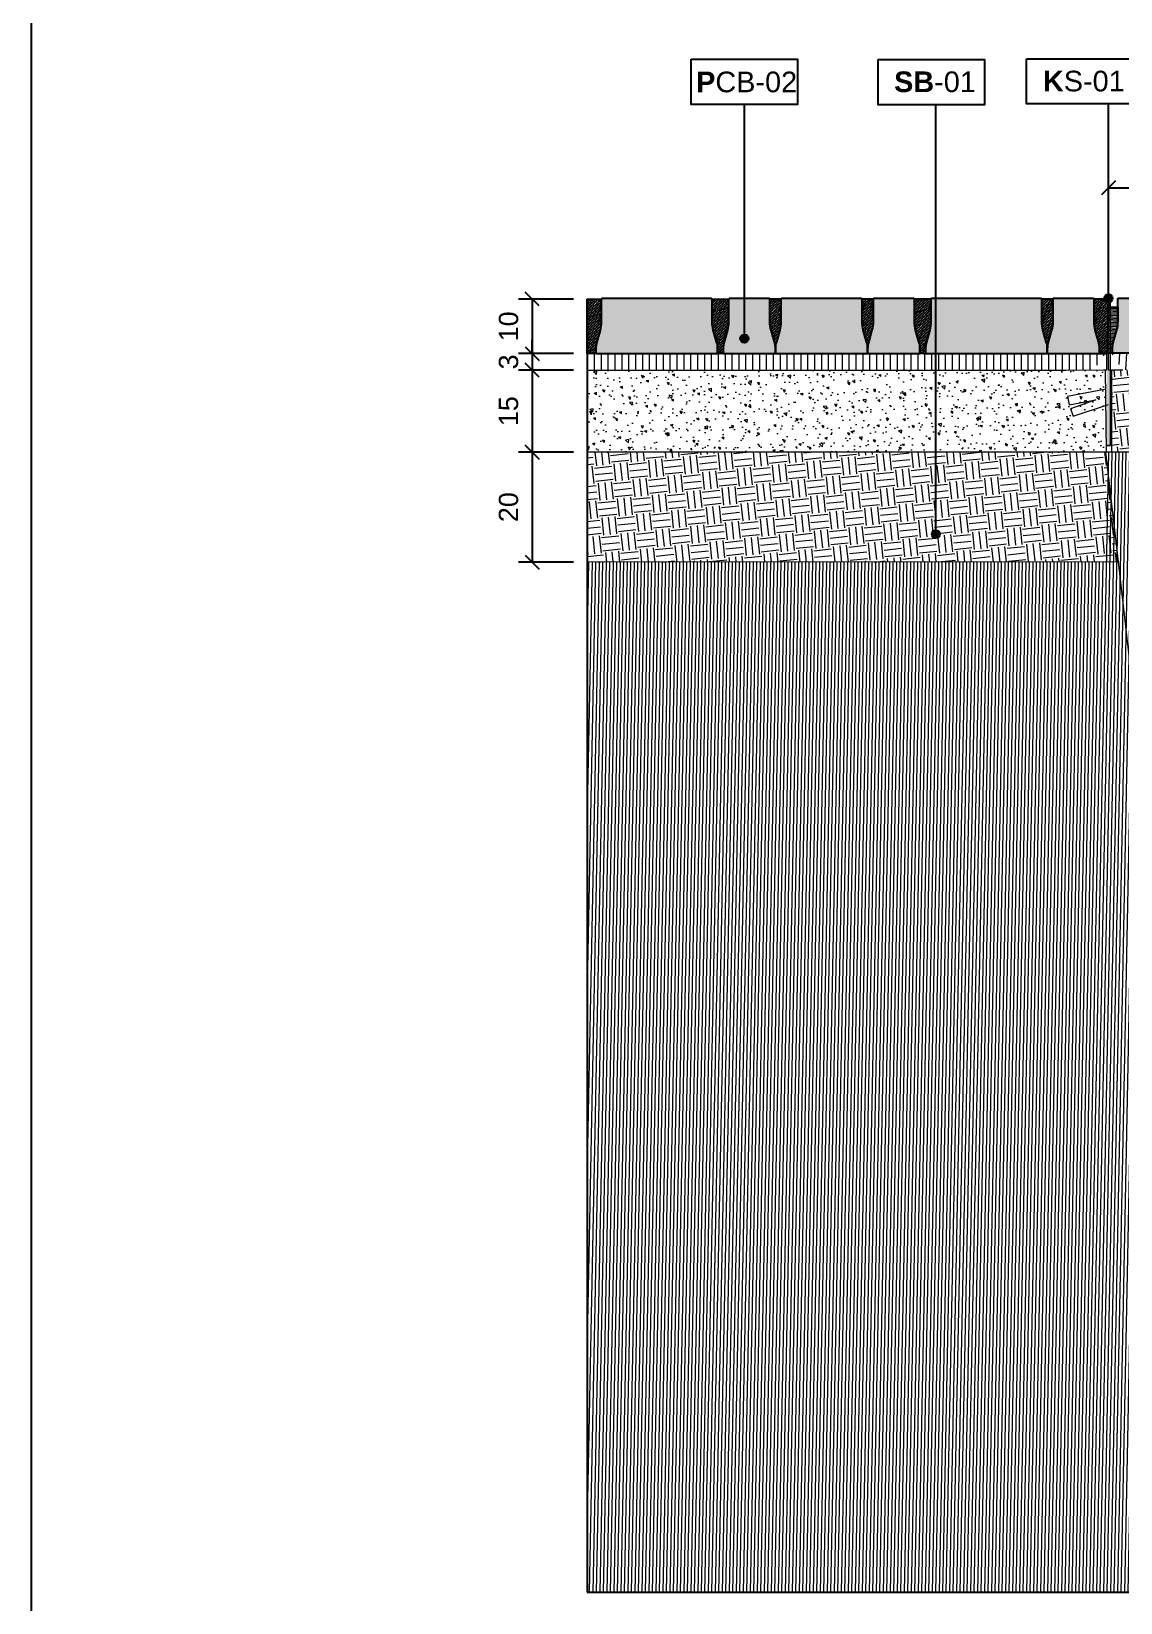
# Model space of a CAD drawing. Header units: metres. Extents: x -325 to 301, y -147 to 149.
# Drawn here: x 62.234 to 64.212, y 14.499 to 17.352 of the extents above; entities that cross this region are included whole.
import ezdxf

# ---------------------------------------------------------------- set-up
doc = ezdxf.new("R2010")
doc.units = ezdxf.units.M
doc.layers.get('Defpoints').update_dxf_attribs({"lineweight": 13})
doc.layers.add('-aux', color=50, linetype='Continuous', plot=False)
doc.layers.add('0-TX-1_25', color=7, linetype='Continuous', true_color=0x3f4f7f)
doc.layers.add('EIT_3 TR sorra', color=7, linetype='Continuous', true_color=0xd8ceb0)
for name, color, linetype, lineweight, true_color in [('03-TR-Paviment_05_Open Joint Precast Pavements', 7, 'Continuous', 5, 0xb3b3b3), ('3- TR terra vegetal', 7, 'Continuous', 0, 0xbea68e), ('3-TR sorra granitica', 7, 'Continuous', 0, 0xf2dac9), ('3-TR tot_u', 7, 'Continuous', 5, 0x787878)]:
    doc.layers.add(name, color=color, linetype=linetype, lineweight=lineweight, true_color=true_color)
for name, color, linetype, lineweight in [('1-CM', 7, 'Continuous', 0), ('2-metall', 5, 'Continuous', 0), ('3-TR Seleccionat', 44, 'Continuous', 0), ('3-TR Tot-u', 37, 'Continuous', 0)]:
    doc.layers.add(name, color=color, linetype=linetype, lineweight=lineweight)
for name, color, linetype in [('1-L- kodolé', 7, 'Continuous'), ('1-SECCIÓ', 1, 'Continuous'), ('A-KEYPLAN_HATCH', 7, 'Continuous'), ('A_TEXT_2', 7, 'Continuous')]:
    doc.layers.add(name, color=color, linetype=linetype)
doc.styles.get("Standard").update_dxf_attribs({"font": 'arial.ttf'})
doc.dimstyles.new('ISO-25', dxfattribs={"dimtxt": 0.1, "dimasz": 0.1, "dimexe": 0.1, "dimexo": 0.1, "dimgap": 0.1, "dimtad": 1, "dimdec": 0, "dimlfac": 100, "dimzin": 9, "dimtxsty": 'Standard', "dimblk": 'OBLIQUE', "dimcen": 0.1, "dimadec": 0, "dimazin": 0, "dimtfac": 1, "dimtdec": 0, "dimtmove": 0, "dimatfit": 3, "dimldrblk": 'OBLIQUE', "dimfxl": 1, "dimarcsym": 0})
pattern_1 = [(275.9258522165863, (0.3675376694658468, -62.99837885617912), (0.03485825126725671, -0.02830242601949161), [0.03175, -0.03175]), (275.9258522165863, (0.3793802964571142, -62.99714963894516), (0.03485825126725671, -0.02830242601949161), [0.03175, -0.03175]), (275.9258522165863, (0.3912229234483746, -62.9959204217112), (0.03485825126725671, -0.02830242601949161), [0.03175, -0.03175]), (5.925852216586344, (0.3955802048567847, -62.99945822496365), (0.02830242601949161, 0.03485825126725671), [0.03174999999999996, -0.03174999999999996]), (5.925852216586344, (0.3968094220907403, -63.0113008519549), (0.02830242601949161, 0.03485825126725671), [0.03174999999999996, -0.03174999999999996]), (5.925852216586344, (0.398038639324696, -63.02314347894617), (0.02830242601949161, 0.03485825126725671), [0.03174999999999996, -0.03174999999999996])]
pattern_2 = [(44.44704254352422, (34.33601787313679, -53.45683592398474), (0.001874050511207277, 0.006619192748027979), [0.008532812500000068, -0.001706562500000014, 0, -0.001706562500000014])]

# ---------------------------------------------------------------- blocks, each defined once
blk = doc.blocks.new('hatch keyplan 2')
at = {"layer": 'A-KEYPLAN_HATCH'}
blk.add_lwpolyline([(0, 0.005476596624248486), (0.012874798693294, 0.005476596623793739), (0.012874798693294, -2.273736754432321e-13), (0, 0)], close=True, dxfattribs=at)
blk = doc.blocks.new('hatch keyplan')
at = {"layer": 'A-KEYPLAN_HATCH'}
blk.add_blockref('hatch keyplan 2', (1.430579833341536, 0.8521467901477053), dxfattribs=at)
blk = doc.blocks.new('PCB03')
at = {"layer": 'A-KEYPLAN_HATCH'}
blk.add_blockref('hatch keyplan', (-1.42957983326266, -0.8521467901535917), dxfattribs=at)
at = {"layer": 'A_TEXT_2', "insert": (0.0002022692309803231, 0.0039881901570753), "char_height": 0.0025, "attachment_point": 1}
blk.add_mtext_dynamic_manual_height_columns('\\pi0.00139;{\\fArial|b1|i0|c0|p34;P}CB-02', width=0.01456192034901793, gutter_width=0.015, heights=[0], dxfattribs=at)
blk = doc.blocks.new('K05')
at = {"layer": 'A-KEYPLAN_HATCH'}
blk.add_blockref('hatch keyplan', (-1.430579833341536, -0.8521467901477054), dxfattribs=at)
at = {"layer": 'A_TEXT_2', "insert": (-0.0007977308945956718, 0.004020148496218123), "char_height": 0.0025, "attachment_point": 1}
blk.add_mtext_dynamic_manual_height_columns('\\pi0.00278;{\\fArial|b1|i0|c0|p34;K}S-01', width=0.01456192034901793, gutter_width=0.015, heights=[0], dxfattribs=at)
blk = doc.blocks.new('PROFIL 150x1')
at = {"layer": '2-metall'}
blk.add_hatch(color=256, dxfattribs=at).paths.add_polyline_path([(-0.001601699274027979, 0.1500914678908742), (-0.0015560155734331, 0.003040451556444168), (-0.001541800043458608, -0.04672571921701518), (-0.006541800397352304, -0.04672571898417743), (-0.006601699627927005, 0.1500914678908956)])
blk.add_line((-0.006556021049611616, 2.32823538226512e-10), (-0.006556021049611616, 2.32823538226512e-10), dxfattribs=at)
for points in [[(-0.006541800397352304, -0.04672571898417743), (-0.001541800043458608, -0.04672571921701518), (-0.006541800397352304, -0.04672571898417743), (-0.006601699627927005, 0.1500914678908956), (-0.001601699274027979, 0.1500914678908742)], [(-0.0008637240705837712, 0.02882705953712161), (0.0511783968806423, 0.01924550171284523), (0.04907760591341059, 0.007835078885953806), (0.0130003770147642, 0.01447731517296091), (0.04728103350244339, 0.002497628843819655), (0.0437456612100604, -0.007619071064567606), (-0.003682120152738833, 0.008339710580607118)]]:
    blk.add_lwpolyline(points, dxfattribs=at)
blk = doc.blocks.new('_Oblique')
at = {"color": 0, "lineweight": -2}
blk.add_line((-0.499999999995058, -0.4999999998130015), (0.500000000028669, 0.500000000163238), dxfattribs=at)
blk = doc.blocks.new('*D1379')
at = {"layer": '0-TX-1_25', "color": 0, "lineweight": -2, "transparency": 16777216}
for p, q in [((63.21878730108607, 16.86640819957196), (63.11884558575527, 16.86640819957196)), ((63.14384558575527, 16.86640819957196), (63.14384558575527, 16.76735675693529)), ((63.21878730108607, 16.76735675693529), (63.11884558575527, 16.76735675693529))]:
    blk.add_line(p, q, dxfattribs=at)
at = {"layer": 'Defpoints', "color": 0, "transparency": 16777216}
for p in [(63.24378730108607, 16.86640819957196), (63.14384558575527, 16.76735675693529), (63.24378730108607, 16.76735675693529)]:
    blk.add_point(p, dxfattribs=at)
at = {"layer": '0-TX-1_25', "color": 0, "lineweight": -2, "transparency": 16777216, "xscale": 0.025, "yscale": 0.025, "zscale": 0.025}
for p, rotation in [((63.14384558575527, 16.86640819957196), 90), ((63.14384558575527, 16.76735675693529), 270)]:
    blk.add_blockref('_Oblique', p, dxfattribs=dict(at, rotation=rotation))
at = {"layer": '0-TX-1_25', "color": 0, "transparency": 16777216, "insert": (63.100975531185, 16.8168824782536), "char_height": 0.035, "attachment_point": 5, "rotation": 90}
blk.add_mtext('10', dxfattribs=at)
blk = doc.blocks.new('*D1380')
at = {"layer": '0-TX-1_25', "color": 0, "lineweight": -2, "transparency": 16777216}
for p, q in [((63.14384558575449, 16.76735675693529), (63.14384558575449, 16.79235675693529)), ((63.21878730108602, 16.76735675693529), (63.11884558575449, 16.76735675693529)), ((63.14384558575449, 16.76735675693529), (63.14384558575449, 16.7372792657802)), ((63.21878730108602, 16.7372792657802), (63.11884558575449, 16.7372792657802)), ((63.14384558575449, 16.7372792657802), (63.14384558575449, 16.7122792657802))]:
    blk.add_line(p, q, dxfattribs=at)
at = {"layer": 'Defpoints', "color": 0, "transparency": 16777216}
for p in [(63.24378730108602, 16.76735675693529), (63.14384558575449, 16.7372792657802), (63.24378730108602, 16.7372792657802)]:
    blk.add_point(p, dxfattribs=at)
at = {"layer": '0-TX-1_25', "color": 0, "lineweight": -2, "transparency": 16777216, "xscale": 0.025, "yscale": 0.025, "zscale": 0.025}
for p, rotation in [((63.14384558575449, 16.76735675693529), 270), ((63.14384558575449, 16.7372792657802), 90)]:
    blk.add_blockref('_Oblique', p, dxfattribs=dict(at, rotation=rotation))
at = {"layer": '0-TX-1_25', "color": 0, "transparency": 16777216, "insert": (63.10096359394002, 16.75231801135772), "char_height": 0.035, "attachment_point": 5, "rotation": 90}
blk.add_mtext('3', dxfattribs=at)
blk = doc.blocks.new('*D1381')
at = {"layer": '0-TX-1_25', "color": 0, "lineweight": -2, "transparency": 16777216}
for p, q in [((63.21878730108607, 16.7372792657802), (63.11884558575538, 16.7372792657802)), ((63.14384558575538, 16.7372792657802), (63.14384558575538, 16.58848927605714)), ((63.21878730108608, 16.58848927605714), (63.11884558575538, 16.58848927605714))]:
    blk.add_line(p, q, dxfattribs=at)
at = {"layer": 'Defpoints', "color": 0, "transparency": 16777216}
for p in [(63.24378730108607, 16.7372792657802), (63.14384558575538, 16.58848927605714), (63.24378730108608, 16.58848927605714)]:
    blk.add_point(p, dxfattribs=at)
at = {"layer": '0-TX-1_25', "color": 0, "lineweight": -2, "transparency": 16777216, "xscale": 0.025, "yscale": 0.025, "zscale": 0.025}
for p, rotation in [((63.14384558575538, 16.7372792657802), 90), ((63.14384558575538, 16.58848927605714), 270)]:
    blk.add_blockref('_Oblique', p, dxfattribs=dict(at, rotation=rotation))
at = {"layer": '0-TX-1_25', "color": 0, "transparency": 16777216, "insert": (63.10097553118511, 16.66288427091865), "char_height": 0.035, "attachment_point": 5, "rotation": 90}
blk.add_mtext('15', dxfattribs=at)
blk = doc.blocks.new('*D1382')
at = {"layer": '0-TX-1_25', "color": 0, "lineweight": -2, "transparency": 16777216}
for p, q in [((63.21878730108607, 16.58848927605714), (63.11876962638559, 16.58848927605714)), ((63.14376962638558, 16.58848927605714), (63.14376962638558, 16.38864136682058)), ((63.21871134171613, 16.38864136682058), (63.11876962638559, 16.38864136682058))]:
    blk.add_line(p, q, dxfattribs=at)
at = {"layer": 'Defpoints', "color": 0, "transparency": 16777216}
for p in [(63.24378730108607, 16.58848927605714), (63.14376962638558, 16.38864136682058), (63.24371134171613, 16.38864136682058)]:
    blk.add_point(p, dxfattribs=at)
at = {"layer": '0-TX-1_25', "color": 0, "lineweight": -2, "transparency": 16777216, "xscale": 0.025, "yscale": 0.025, "zscale": 0.025}
for p, rotation in [((63.14376962638558, 16.58848927605714), 90), ((63.14376962638558, 16.38864136682058), 270)]:
    blk.add_blockref('_Oblique', p, dxfattribs=dict(at, rotation=rotation))
at = {"layer": '0-TX-1_25', "color": 0, "transparency": 16777216, "insert": (63.10089957181532, 16.48856532143884), "char_height": 0.035, "attachment_point": 5, "rotation": 90}
blk.add_mtext('20', dxfattribs=at)
blk = doc.blocks.new('POINT')
at = {"layer": '0-TX-1_25'}
h = blk.add_hatch(dxfattribs=at)
h.set_pattern_fill('ANGLE', color=256)
h.set_pattern_definition([(0, (-83.74681484067048, -12.72584030761209), (0, 6.985), [5.08, -1.905]), (90, (-83.74681484067048, -12.72584030761209), (-6.985, 4.277078946022131e-16), [5.08, -1.905])])
edge = h.paths.add_edge_path()
edge.add_arc((0, 0), 0.0075, 0, 360)
h = blk.add_hatch(color=256, dxfattribs=at)
h.dxf.hatch_style = 1
edge = h.paths.add_edge_path()
edge.add_arc((0, 0), 0.0075, 0, 360)
blk.add_circle((0, 0), 0.0075, dxfattribs=at)
blk = doc.blocks.new('*D2144')
at = {"layer": '0-TX-1_25', "color": 0, "lineweight": -2, "transparency": 16777216}
for p, q in [((64.19028158509401, 16.96846977362901), (64.19028158509401, 17.09346977362901)), ((66.12462449542471, 16.96846977362901), (66.12462449542471, 17.09346977362901)), ((64.19028158509401, 17.06846977362902), (66.12462449542471, 17.06846977362902))]:
    blk.add_line(p, q, dxfattribs=at)
at = {"layer": 'Defpoints', "color": 0, "transparency": 16777216}
for p in [(66.12462449542471, 17.06846977362902), (64.19028158509401, 16.86783405778587), (66.12462449542471, 16.86848977604487)]:
    blk.add_point(p, dxfattribs=at)
at = {"layer": '0-TX-1_25', "color": 0, "lineweight": -2, "transparency": 16777216, "xscale": 0.025, "yscale": 0.025, "zscale": 0.025, "rotation": 180}
blk.add_blockref('_Oblique', (64.19028158509401, 17.06846977362902), dxfattribs=at)
at = {"layer": '0-TX-1_25', "color": 0, "lineweight": -2, "transparency": 16777216, "xscale": 0.025, "yscale": 0.025, "zscale": 0.025}
blk.add_blockref('_Oblique', (66.12462449542471, 17.06846977362902), dxfattribs=at)
at = {"layer": '0-TX-1_25', "color": 0, "transparency": 16777216, "insert": (65.2883571088239, 17.11231868222383), "char_height": 0.035, "attachment_point": 5}
blk.add_mtext('%%C400/600/1200cm', dxfattribs=at)
blk = doc.blocks.new('SB-01')
at = {"layer": 'A-KEYPLAN_HATCH'}
blk.add_blockref('hatch keyplan', (-1.430579833341536, -0.8521467901477053), dxfattribs=at)
at = {"layer": 'A_TEXT_2', "insert": (-0.0007977307988561444, 0.004032374434375541), "char_height": 0.0025, "attachment_point": 1}
blk.add_mtext_dynamic_manual_height_columns('\\pi0.00271;{\\fArial|b1|i0|c0|p34;SB}-01', width=0.01456192034901793, gutter_width=0.015, heights=[0], dxfattribs=at)

msp = doc.modelspace()

# ---------------------------------------------------------------- hatches: boundary and pattern name
at = {"layer": '03-TR-Paviment_05_Open Joint Precast Pavements'}
h = msp.add_hatch(color=256, dxfattribs=at)
h.dxf.hatch_style = 1
edge = h.paths.add_edge_path()
edge.add_line((63.48050162112601, 16.7674007251596), (63.48049954838383, 16.77559650371815))
edge.add_arc((63.43208199186184, 16.77558425316827), 0.0484175580717994, 0.01449690649935381, 16.01351603288779)
edge.add_line((63.47862078631411, 16.78894091968974), (63.47266889860262, 16.80967914952738))
edge.add_arc((63.52759609014739, 16.82544329263662), 0.0571445936109841, 180.0144976407728, 196.0135167670559, ccw=False)
edge.add_line((63.47045149836575, 16.82542883325081), (63.47044109296161, 16.86655410619777))
edge.add_line((63.47044109296161, 16.86655410619777), (63.46964388784818, 16.86655390449111))
edge.add_line((63.46964388784818, 16.86655390449111), (63.46964367428244, 16.86739798027426))
edge.add_line((63.46964367428244, 16.86739798027426), (63.27007223136064, 16.86734748618461))
edge.add_line((63.27007223136064, 16.86734748618461), (63.27007244492675, 16.86650340900448))
edge.add_line((63.27007244492675, 16.86650340900448), (63.26927523934673, 16.866503211023))
edge.add_line((63.26927523934673, 16.866503211023), (63.26928564521712, 16.82537793574785))
edge.add_arc((63.21214105579152, 16.82536347325991), 0.05714459125573003, -15.984518374578215, 0.01450075170441778, ccw=False)
edge.add_line((63.26707621654437, 16.80962713242593), (63.26113482432143, 16.78888588919214))
edge.add_arc((63.30768036677861, 16.77555277531361), 0.04841755310143917, 164.0154767828903, 180.0144959092791)
edge.add_line((63.25926281522676, 16.77554052560768), (63.25926488890015, 16.76734474751503))
edge.add_line((63.25926488890015, 16.76734474751503), (63.48050162112601, 16.7674007251596))
h = msp.add_hatch(color=256, dxfattribs=at)
h.dxf.hatch_style = 1
edge = h.paths.add_edge_path()
edge.add_line((63.58546470291451, 16.76742728356297), (63.58546263063813, 16.77562306165599))
edge.add_arc((63.53704506891319, 16.77561081014645), 0.04841756327499123, 0.01449804057094715, 16.01351716695896)
edge.add_line((63.58358386810238, 16.78896747902445), (63.57763197992524, 16.80970570886196))
edge.add_arc((63.63255916530971, 16.82546984772478), 0.05714458651828371, 180.0144952522338, 196.0135143785157, ccw=False)
edge.add_line((63.57541458062016, 16.82545539072299), (63.57540417475033, 16.86658066366982))
edge.add_line((63.57540417475033, 16.86658066366982), (63.57460696963668, 16.86658046289446))
edge.add_line((63.57460696963668, 16.86658046289446), (63.57460675700224, 16.86742453867787))
edge.add_line((63.57460675700224, 16.86742453867787), (63.50130896444003, 16.86740599353641))
edge.add_line((63.50130896444003, 16.86740599353641), (63.50130917800635, 16.86656191542497))
edge.add_line((63.50130917800635, 16.86656191542497), (63.50051197196042, 16.86656171837467))
edge.add_line((63.50051197196042, 16.86656171837467), (63.50052237829672, 16.82543644216832))
edge.add_arc((63.44337779195126, 16.82542198180367), 0.05714458817504688, -15.984520502701116, 0.014498623581914671, ccw=False)
edge.add_line((63.49831294915805, 16.8096856397776), (63.49237155693513, 16.78894439654384))
edge.add_arc((63.53891709773557, 16.77561128289777), 0.04841755144474932, 164.0154765074618, 180.0144956338514)
edge.add_line((63.49049954784036, 16.77559903342501), (63.49050162244505, 16.7674032553326))
edge.add_line((63.49050162244505, 16.7674032553326), (63.58546470291451, 16.76742728356297))
h = msp.add_hatch(color=256, dxfattribs=at)
h.dxf.hatch_style = 1
edge = h.paths.add_edge_path()
edge.add_line((63.75295585974924, 16.76746966125198), (63.75295378561006, 16.7756654398102))
edge.add_arc((63.70453622789609, 16.77565319280642), 0.04841755926288743, 0.0144927098038582, 16.01351183619179)
edge.add_line((63.75107502447155, 16.78900985624767), (63.74512313676007, 16.80974808608532))
edge.add_arc((63.8000503268813, 16.82551222730465), 0.05714459172131849, 180.0144962131299, 196.0135153394127, ccw=False)
edge.add_line((63.74290573698896, 16.82549776934319), (63.74289533111916, 16.86662304229003))
edge.add_line((63.74289533111916, 16.86662304229003), (63.74209812600562, 16.86662284104904))
edge.add_line((63.74209812600562, 16.86662284104904), (63.74209791243987, 16.86746691683219))
edge.add_line((63.74209791243987, 16.86746691683219), (63.59627204584079, 16.86743002176702))
edge.add_line((63.59627204584079, 16.86743002176702), (63.59627226033858, 16.86658594319013))
edge.add_line((63.59627226033858, 16.86658594319013), (63.59547505475831, 16.86658574613996))
edge.add_line((63.59547505475831, 16.86658574613996), (63.59548546062894, 16.8254604699335))
edge.add_arc((63.53834087381702, 16.82544601288219), 0.05714458864066561, -15.984523824927805, 0.014495301354884305, ccw=False)
edge.add_line((63.59327603055897, 16.80970966754255), (63.58733463880181, 16.78896842384323))
edge.add_arc((63.63388018125904, 16.77563530996473), 0.04841755310148207, 164.0154767829574, 180.0144959093464)
edge.add_line((63.58546262970715, 16.77562306025875), (63.58546470291451, 16.76742728356297))
edge.add_line((63.58546470291451, 16.76742728356297), (63.75295585974924, 16.76746966125198))
h = msp.add_hatch(color=256, dxfattribs=at)
h.dxf.hatch_style = 1
edge = h.paths.add_edge_path()
edge.add_line((63.84791894208345, 16.76749368110092), (63.84791686840984, 16.77568946012489))
edge.add_arc((63.79949930810937, 16.77567720672614), 0.0484175618510017, 0.01450027663451062, 16.01351940302273)
edge.add_line((63.84603810540855, 16.78903387702756), (63.84008621816287, 16.80977210639969))
edge.add_arc((63.89501340520394, 16.82553624549578), 0.05714458817496195, 180.0144950188371, 196.0135141451203, ccw=False)
edge.add_line((63.83786881885766, 16.82552178872636), (63.8378584129876, 16.86664706260451))
edge.add_line((63.8378584129876, 16.86664706260451), (63.83706120787382, 16.86664686229486))
edge.add_line((63.83706120787382, 16.86664686229486), (63.83706099477398, 16.86749093714678))
edge.add_line((63.83706099477398, 16.86749093714678), (63.76376320267741, 16.86747239200545))
edge.add_line((63.76376320267741, 16.86747239200545), (63.76376341624351, 16.86662831482532))
edge.add_line((63.76376341624351, 16.86662831482532), (63.76296621066369, 16.86662811591252))
edge.add_line((63.76296621066369, 16.86662811591252), (63.76297661560255, 16.82550284156845))
edge.add_arc((63.70583202428693, 16.82548838050409), 0.05714459314539206, -15.984519802403497, 0.014499323879022086, ccw=False)
edge.add_line((63.76076718646422, 16.80975203778074), (63.7548257942412, 16.78901079501264))
edge.add_arc((63.80137134047695, 16.77567768398297), 0.04841755594941205, 164.0154812551369, 180.0145003815259)
edge.add_line((63.75295378607809, 16.77566543049707), (63.75295585975122, 16.76746965333574))
edge.add_line((63.75295585975122, 16.76746965333574), (63.84791894208345, 16.76749368110092))
h = msp.add_hatch(color=256, dxfattribs=at)
h.dxf.hatch_style = 1
edge = h.paths.add_edge_path()
edge.add_line((64.07915567330275, 16.76755217820769), (64.07915360102625, 16.77574795676637))
edge.add_arc((64.03073604450425, 16.77573570621644), 0.04841755807180651, 0.01449690655821002, 16.01351603294669)
edge.add_line((64.07727483895651, 16.78909237273795), (64.07132295077938, 16.80983060257547))
edge.add_arc((64.126250141134, 16.825594742138), 0.05714459148860222, 180.0144945518477, 196.0135136781331, ccw=False)
edge.add_line((64.06910555147395, 16.8255802858335), (64.0690951460698, 16.86670555878042))
edge.add_line((64.0690951460698, 16.86670555878042), (64.06829794049058, 16.86670535753933))
edge.add_line((64.06829794049058, 16.86670535753933), (64.06829772692448, 16.86754943471946))
edge.add_line((64.06829772692448, 16.86754943471946), (63.86872628400283, 16.86749894016414))
edge.add_line((63.86872628400283, 16.86749894016414), (63.86872649803483, 16.86665486205281))
edge.add_line((63.86872649803483, 16.86665486205281), (63.86792929292059, 16.86665466360579))
edge.add_line((63.86792929292059, 16.86665466360579), (63.86793969739387, 16.82552938879596))
edge.add_arc((63.81079510962493, 16.8255149265413), 0.05714458959900513, -15.984518608053577, 0.014500518229283443, ccw=False)
edge.add_line((63.86573026872098, 16.80977858593968), (63.8597888760324, 16.7890373427058))
edge.add_arc((63.90633441729765, 16.77570423237345), 0.04841755097906049, 164.015480428673, 180.0144995550625)
edge.add_line((63.85791686786897, 16.77569197958721), (63.85791894107665, 16.76749620149444))
edge.add_line((63.85791894107665, 16.76749620149444), (64.07915567330275, 16.76755217820769))
h = msp.add_hatch(color=256, dxfattribs=at)
h.dxf.hatch_style = 1
edge = h.paths.add_edge_path()
edge.add_line((64.17411875749873, 16.76757620154955), (64.17411668522236, 16.77577197964257))
edge.add_arc((64.12569912349741, 16.77575972813303), 0.04841756327499834, 0.01449804057094502, 16.01351716695664)
edge.add_line((64.1722379226866, 16.78911639701103), (64.16628603450945, 16.80985462684853))
edge.add_arc((64.22121321989393, 16.8256187657113), 0.05714458651827584, 180.0144952521804, 196.0135143784623, ccw=False)
edge.add_line((64.16406863520439, 16.82560430870957), (64.16405822933456, 16.8667295816564))
edge.add_line((64.16405822933456, 16.8667295816564), (64.1632610242209, 16.86672938088107))
edge.add_line((64.1632610242209, 16.86672938088107), (64.16326081158647, 16.86757345666445))
edge.add_line((64.16326081158647, 16.86757345666445), (64.08996301902424, 16.86755491152299))
edge.add_line((64.08996301902424, 16.86755491152299), (64.08996323259058, 16.86671083341155))
edge.add_line((64.08996323259058, 16.86671083341155), (64.08916602654465, 16.86671063636125))
edge.add_line((64.08916602654465, 16.86671063636125), (64.08917643288093, 16.82558536015492))
edge.add_arc((64.03203184653542, 16.82557089979021), 0.05714458817510373, -15.984520502640407, 0.014498623638871777, ccw=False)
edge.add_line((64.08696700374227, 16.80983455776418), (64.08102561151935, 16.78909331453043))
edge.add_arc((64.1275711523198, 16.77576020088436), 0.04841755144475615, 164.0154765074641, 180.0144956338514)
edge.add_line((64.07915360242458, 16.7757479514116), (64.07915567702928, 16.76755217331917))
edge.add_line((64.07915567702928, 16.76755217331917), (64.17411875749873, 16.76757620154955))
h = msp.add_hatch(color=256, dxfattribs=at)
h.dxf.hatch_style = 1
edge = h.paths.add_edge_path()
edge.add_line((64.19750680281292, 16.76809070899291), (64.19750472862748, 16.77628649034509))
edge.add_arc((64.24592228325947, 16.77629874244349), 0.04841755618219735, 164.0154796131491, 180.0144987395397, ccw=False)
edge.add_line((64.19937673718204, 16.78963185487117), (64.2053181302221, 16.81037309348163))
edge.add_arc((64.15038297173581, 16.82610943874813), 0.05714459029742047, 344.0154767271966, 360.0144958534754)
edge.add_line((64.20752756020434, 16.82612389635052), (64.20751715457146, 16.86724916929741))
edge.add_line((64.20751715457146, 16.86724916929741), (64.20831436061597, 16.86724937194006))
edge.add_line((64.20831436061597, 16.86724937194006), (64.20831414611399, 16.86809344865429))
edge.add_line((64.20831414611399, 16.86809344865429), (64.2816119391419, 16.86811199373788))
edge.add_line((64.2816119391419, 16.86811199373788), (64.28161215085028, 16.86726791562597))
edge.add_line((64.28161215085028, 16.86726791562597), (64.28240935642843, 16.86726812106244))
edge.add_line((64.28240935642843, 16.86726812106244), (64.28241976159634, 16.82614284532148))
edge.add_arc((64.33956434840745, 16.82615730572244), 0.05714458864070312, 180.014498659865, 196.0135177861478)
edge.add_line((64.28463716192049, 16.81039316300736), (64.29058904974801, 16.78965493040886))
edge.add_arc((64.24405025632699, 16.77629826883193), 0.04841755571654859, 0.01449161898432294, 16.013510745374788, ccw=False)
edge.add_line((64.29246781049486, 16.77631051491302), (64.29246988421383, 16.76811473682037))
edge.add_line((64.29246988421383, 16.76811473682037), (64.19750680281292, 16.76809070899291))
at = {"layer": '3- TR terra vegetal'}
h = msp.add_hatch(dxfattribs=at)
h.set_pattern_fill('_USER', color=256, scale=0.002499999999999998, angle=-38.89586389563746, style=0, pattern_type=0)
h.set_pattern_definition([(356.7506083412253, (74.58937900578556, 10.05694010703375), (0.0001417054676983827, 0.002495980681099989), [])])
edge = h.paths.add_edge_path()
edge.add_line((64.1970008678368, 16.76808705830362), (64.18903656903123, 16.76808504361986))
edge.add_line((64.18903656903123, 16.76808504361986), (64.18996915720639, 16.85201962171995))
edge.add_line((64.18996915720639, 16.85201962171995), (64.20701515637113, 16.85168286323616))
edge.add_line((64.20701515637113, 16.85168286323616), (64.20702162429717, 16.82612024472965))
edge.add_arc((64.14987704079886, 16.82610578782704), 0.05714458532702626, -15.984523973211878, 0.014495153099574054, ccw=False)
edge.add_line((64.20481219431456, 16.81036944325773), (64.19887080220687, 16.78962820045658))
edge.add_arc((64.24541633976827, 16.77629508753406), 0.04841754813168849, 164.0154762750682, 180.014495401285)
edge.add_line((64.19699879318607, 16.77628283825867), (64.1970008678368, 16.76808705830362))
edge.add_line((64.1970008678368, 16.76808705830362), (64.18903656903123, 16.76808504361986))
at = {"layer": '3-TR Seleccionat'}
h = msp.add_hatch(dxfattribs=at)
h.set_pattern_fill('ANSI31', color=256, scale=0.002, angle=223.8682194563586, style=0)
h.set_pattern_definition([(268.8682194563586, (428200.45517159, -659405.297450917), (-0.006348761178338337, 0.0001254252782496586), [])])
h.paths.add_polyline_path([(63.24378730108604, 16.38864139983551), (63.24378730108604, 14.51848977604487), (66.12462449542471, 14.51848977604487), (66.12462449542471, 14.76848977604487), (65.67629045805346, 14.76848977604487), (65.46984887162348, 16.58848927605712), (64.18579947419461, 16.58848927605713), (64.18564599951488, 16.38905076870378)])
at = {"layer": '3-TR sorra granitica'}
h = msp.add_hatch(dxfattribs=at)
h.set_pattern_fill('LINE', color=256, scale=0.09999999999999998, angle=54.36802460532453, style=0)
h.set_pattern_definition([(90.01449684407234, (88.25438714957617, 224.9293241760332), (-0.0124999995998879, -3.162720719002675e-06), [])])
h.paths.add_polyline_path([(64.18528367878218, 16.76731793271347), (64.18470620603571, 16.73808748885472), (64.18719065876634, 16.73808832254619), (64.18717049738343, 16.76731783822218)])
h.paths.add_polyline_path([(63.24378730108604, 16.76736508255061), (63.24378730108604, 16.73777175087912), (64.16357142175619, 16.73808039679399), (64.18486196485432, 16.76731795383274)])
h = msp.add_hatch(dxfattribs=at)
h.set_pattern_fill('LINE', color=256, scale=0.09999999999999998, angle=51.10413610436253, style=0)
h.set_pattern_definition([(86.75060834311068, (99.8233764634954, 223.2750706917755), (-0.01247990340552328, 0.0007085273380812319), [])])
h.paths.add_polyline_path([(64.19570841280895, 16.73809043245068), (64.1962932228926, 16.76769227673314), (64.21610614984573, 16.73809559343542), (65.42697686907206, 16.7380956370269), (65.41824426365069, 16.76847333961248), (64.18954250442765, 16.76808887358888), (64.18955009460092, 16.73808887428829)])
at = {"layer": '3-TR Tot-u'}
h = msp.add_hatch(dxfattribs=at)
h.set_pattern_fill('EARTH', color=256, scale=0.005, angle=-84.07414778341365)
h.set_pattern_definition(pattern_1)
h.paths.add_polyline_path([(64.18716781523982, 16.53783138054538), (64.18294225816571, 16.53791486008647), (64.1829408241772, 16.53783293287904)])
h.paths.add_polyline_path([(64.19570841346497, 16.58848927605713), (64.24436759000564, 16.58848927605713), (65.35563963472788, 16.58848927605712), (65.46984887162348, 16.58848927605714), (65.42697686907205, 16.7380956370269), (64.19570841346497, 16.73809043267843)])
h = msp.add_hatch(dxfattribs=at)
h.set_pattern_fill('EARTH', color=256, scale=0.005, angle=-84.07414778341365)
h.set_pattern_definition(pattern_1)
h.paths.add_polyline_path([(63.24378730108605, 16.58864138242048), (63.24378730108604, 16.3886413998355), (64.20842173661605, 16.38906066793573), (64.18579390752235, 16.58905076870379)])
at = {"layer": '3-TR tot_u'}
h = msp.add_hatch(dxfattribs=at)
h.set_pattern_fill('AR-CONC', color=256, scale=0.0002499999999999997, angle=92.9928143935928)
h.set_pattern_definition([(142.9928143935928, (0.3675376694658468, -62.99837885617912), (0.00160133854976033, 0.04569209416202706), [0.004762499999999995, -0.05238749999999995]), (87.99281439359284, (0.3675376694658468, -62.99837885617912), (-0.04723904418761809, -0.01129264178091974), [0.003809999999999996, -0.04191014604249996]), (193.4442590935928, (0.3676711140754847, -62.99457119388377), (-0.04563770368725484, 0.03439945236275431), [0.004047502199999991, -0.04452256114999991]), (139.1770143935928, (0.3548549911167029, -62.99904193226234), (0.00695793884922797, 0.0682260934048176), [0.007143749999999992, -0.07858124999999991]), (189.6283720035927, (0.3554348127935469, -62.99335642984705), (-0.06487092434638955, 0.05604051034146583), [0.006071255784999993, -0.06678390203999993]), (84.17696556359282, (0.3548549911167029, -62.99904193226234), (-0.06487092434352237, 0.05604051034498883), [0.005714991767499994, -0.06286493297999993]), (113.9928143935928, (0.3576941226623731, -62.99253482406696), (0.02355245547627941, 0.03918673552424966), [0.004762499999999994, -0.05238749999999994]), (58.99281439359278, (0.3576941226623731, -62.99253482406696), (-0.04679086962607495, 0.01302528763197387), [0.003809999999999996, -0.04190999999999995]), (164.4442593935928, (0.3596568272982239, -62.98926926277404), (-0.02323841438272714, 0.05221202305941412), [0.004047502199999996, -0.04452248439999995]), (130.4928143935928, (0.3675376694658468, -62.99837885617912), (-0.02115024290892982, -0.0003325720948346777), [0, -0.04140199999999996, 0, -0.04254499999999996, 0, -0.04206874999999995]), (100.4928143935928, (0.3675376694658468, -62.99837885617912), (-0.02588315998721204, 0.01537450676871891), [0, -0.02425699999999997, 0, -0.04044949999999996, 0, -0.01603374999999999]), (60.4928143935928, (0.3682769992986437, -63.01252004253841), (-0.0003395878614522781, 0.03392619092123889), [0, -0.01587499999999998, 0, -0.04952999999999995, 0, -0.06572249999999992]), (50.49281439359279, (0.3686085373402577, -63.01886138171298), (-0.008281435526141462, 0.03664990282591291), [0, -0.02063749999999996, 0, -0.03289299999999992, 0, -0.04667249999999991])])
h.paths.add_polyline_path([(64.18233263401387, 16.61794231464005), (64.18422909840123, 16.6179048482424), (64.186582558049, 16.73703197680067), (64.18468536007134, 16.73703231041522)])
h.paths.add_polyline_path([(63.24378730108604, 16.73747405961304), (63.24378730108604, 16.58848927605713), (64.12915827516608, 16.58848927605713), (64.18579947419461, 16.58848927605713), (64.18431635870408, 16.7380864509676)])
at = {"layer": 'EIT_3 TR sorra'}
h = msp.add_hatch(dxfattribs=at)
h.set_pattern_fill('ANSI36', color=256, scale=0.00107500000000001, angle=-0.5529574564757708, style=0, double=1)
h.set_pattern_definition(pattern_2)
edge = h.paths.add_edge_path()
edge.add_line((63.25919401101538, 16.76734123898457), (63.24919401249018, 16.76733870927794))
edge.add_line((63.24919401249018, 16.76733870927794), (63.24378730108604, 16.76733870927794))
edge.add_line((63.24378730108604, 16.76733870927794), (63.24378730108604, 16.78951828677828))
edge.add_line((63.24378730108604, 16.78951828677828), (63.24378730108604, 16.8096171359738))
edge.add_line((63.24378730108604, 16.8096171359738), (63.24378730108604, 16.82521887502105))
edge.add_line((63.24378730108604, 16.82521887502105), (63.24378730108604, 16.86650319076112))
edge.add_line((63.24378730108604, 16.86650319076112), (63.26920436057935, 16.86650319076112))
edge.add_line((63.26920436057935, 16.86650319076112), (63.26921476686705, 16.82537442582031))
edge.add_arc((63.21207017839841, 16.82535996853579), 0.05714459029745443, -15.984523591544985, 0.014495534766012952, ccw=False)
edge.add_line((63.26700533679718, 16.80962362296367), (63.26106394550548, 16.78888238019582))
edge.add_arc((63.30760948441713, 16.77554926512511), 0.04841755002128911, 164.0154742712717, 180.0144933974837)
edge.add_line((63.2591919359449, 16.77553701754255), (63.25919401101538, 16.76734123898457))
edge.add_line((63.25919401101538, 16.76734123898457), (63.24919401249018, 16.76733870927794))
h = msp.add_hatch(dxfattribs=at)
h.set_pattern_fill('ANSI36', color=256, scale=0.00107500000000001, angle=-0.5529574564757708, style=0, double=1)
h.set_pattern_definition(pattern_2)
edge = h.paths.add_edge_path()
edge.add_line((63.49050162239878, 16.76739975728488), (63.48050162480503, 16.76739722711284))
edge.add_line((63.48050162480503, 16.76739722711284), (63.4804995497347, 16.77559300520512))
edge.add_arc((63.43208199699029, 16.77558075750386), 0.04841755429349971, 0.01449353667030498, 16.01351266278281)
edge.add_line((63.4786207885965, 16.78893742024565), (63.47266890134964, 16.80967565427434))
edge.add_arc((63.52759608673428, 16.82543979313719), 0.05714458651846131, 180.0144952522729, 196.0135143784905, ccw=False)
edge.add_line((63.47045150204455, 16.82542533613537), (63.47044109575546, 16.86655410666414))
edge.add_line((63.47044109575546, 16.86655410666414), (63.50051197382415, 16.86656171418419))
edge.add_line((63.50051197382415, 16.86656171418419), (63.50052237871613, 16.82543294412073))
edge.add_arc((63.44337778905738, 16.82541848328955), 0.05714459148845402, -15.984520035806725, 0.014499090503704792, ccw=False)
edge.add_line((63.4983129495777, 16.8096821407987), (63.49237155782006, 16.78894089896203))
edge.add_arc((63.53891709365048, 16.77560778601316), 0.04841754647488777, 164.0154756810191, 180.0144948072317)
edge.add_line((63.49049954872496, 16.77559553724019), (63.49050162239878, 16.76739975728488))
edge.add_line((63.49050162239878, 16.76739975728488), (63.48050162480503, 16.76739722711284))
h = msp.add_hatch(dxfattribs=at)
h.set_pattern_fill('ANSI36', color=256, scale=0.00107500000000001, angle=-0.5529574564757708, style=0, double=1)
h.set_pattern_definition(pattern_2)
edge = h.paths.add_edge_path()
edge.add_line((63.5854647070592, 16.76742378551633), (63.5854626315232, 16.7756195636085))
edge.add_arc((63.5370450766572, 16.77560731282598), 0.04841755641586741, 0.01449718229664901, 16.01351630840886)
edge.add_line((63.58358386945356, 16.78896397911443), (63.57763198313813, 16.80970221267772))
edge.add_arc((63.63255917064596, 16.82546634846036), 0.05714458770954236, 180.01449169649, 196.013510822709, ccw=False)
edge.add_line((63.57541458476426, 16.82545189500463), (63.57540417847551, 16.86658066413642))
edge.add_line((63.57540417847551, 16.86658066413642), (63.59547505615646, 16.86658574148372))
edge.add_line((63.59547505615646, 16.86658574148372), (63.595485461514, 16.82545697188601))
edge.add_arc((63.53834087470224, 16.82544251483469), 0.0571445886405164, -15.984523824948496, 0.014495301361989732, ccw=False)
edge.add_line((63.59327603144403, 16.80970616949507), (63.58733464015195, 16.78896492812419))
edge.add_arc((63.63388017883123, 16.77563181139669), 0.04841755025414777, 164.0154723107605, 180.0144914369727)
edge.add_line((63.58546263012572, 16.77561956547079), (63.58546470566257, 16.76742378411896))
h = msp.add_hatch(dxfattribs=at)
h.set_pattern_fill('ANSI36', color=256, scale=0.00107500000000001, angle=-0.5529574564757708, style=0, double=1)
h.set_pattern_definition(pattern_2)
edge = h.paths.add_edge_path()
edge.add_line((63.75295586203092, 16.76746616460184), (63.75295378835766, 16.77566194222884))
edge.add_arc((63.704536233724, 16.77564969310327), 0.04841755618310783, 0.01449522158475793, 16.01351434769728)
edge.add_line((63.75107502675371, 16.78900635773491), (63.74512314043839, 16.80974459083251))
edge.add_arc((63.80005033032672, 16.82550873370855), 0.05714459195448354, 180.0144978742586, 196.013517000478, ccw=False)
edge.add_line((63.74290574020164, 16.82549427409029), (63.74289533484429, 16.86662304298947))
edge.add_line((63.74289533484429, 16.86662304298947), (63.76296621299102, 16.86662811987122))
edge.add_line((63.76296621299102, 16.86662811987122), (63.76297661834836, 16.82549935097202))
edge.add_arc((63.70583202679967, 16.82548489156423), 0.05714459337803798, -15.984521463435897, 0.014497662874418893, ccw=False)
edge.add_line((63.76076718874441, 16.80974854718421), (63.75482579652113, 16.78900730534741))
edge.add_arc((63.80137132880544, 16.77567419120646), 0.04841754339415512, 164.0154731693031, 180.0144922955159)
edge.add_line((63.75295378696011, 16.77566194455679), (63.75295586109982, 16.76746616367029))
h = msp.add_hatch(dxfattribs=at)
h.set_pattern_fill('ANSI36', color=256, scale=0.00107500000000001, angle=-0.5529574564757708, style=0, double=1)
h.set_pattern_definition(pattern_2)
edge = h.paths.add_edge_path()
edge.add_line((63.8579189424222, 16.76749272393616), (63.8479189443629, 16.76749019329834))
edge.add_line((63.8479189443629, 16.76749019329834), (63.84791687022364, 16.77568597232221))
edge.add_arc((63.79949931890376, 16.77567372273177), 0.04841755286945317, 0.01449577268371779, 16.01351489879614)
edge.add_line((63.84603810861992, 16.78903038689693), (63.84008622277025, 16.80976861999467))
edge.add_arc((63.89501340626489, 16.82553276028094), 0.05714458509447097, 180.0144971468486, 196.0135162730664, ccw=False)
edge.add_line((63.83786882299964, 16.82551830138991), (63.83785841671272, 16.86664706330394))
edge.add_line((63.83785841671272, 16.86664706330394), (63.8679292938502, 16.8666546703581))
edge.add_line((63.8679292938502, 16.8666546703581), (63.86793969920555, 16.82552590937516))
edge.add_arc((63.81079510931352, 16.82551145020064), 0.05714459172131309, -15.984521696911486, 0.014497429399227713, ccw=False)
edge.add_line((63.86573026960147, 16.809775106053), (63.85978887691228, 16.78903386514742))
edge.add_arc((63.90633441652122, 16.77570075504737), 0.04841754932281864, 164.0154801531952, 180.0144992794078)
edge.add_line((63.85791686874872, 16.77568850249449), (63.8579189424222, 16.76749272393616))
edge.add_line((63.8579189424222, 16.76749272393616), (63.8479189443629, 16.76749019329834))
h = msp.add_hatch(dxfattribs=at)
h.set_pattern_fill('ANSI36', color=256, scale=0.00107500000000001, angle=-0.5529574564757708, style=0, double=1)
h.set_pattern_definition(pattern_2)
edge = h.paths.add_edge_path()
edge.add_line((64.07915567697661, 16.76754870065), (64.07915360330337, 16.77574447827702))
edge.add_arc((64.0307360503266, 16.77573222891901), 0.0484175545262805, 0.01449549713422843, 16.0135146232467)
edge.add_line((64.07727484169953, 16.78908889331741), (64.07132295538409, 16.80982712688069))
edge.add_arc((64.12625014384898, 16.82559126786678), 0.05714459006491057, 180.0144964465514, 196.0135155727711, ccw=False)
edge.add_line((64.0691055556131, 16.82557680967294), (64.06909514886357, 16.86670555947963))
edge.add_line((64.06909514886357, 16.86670555947963), (64.08916602654465, 16.86671063636125))
edge.add_line((64.08916602654465, 16.86671063636125), (64.08917643282864, 16.82558188608876))
edge.add_arc((64.03203184293666, 16.82556742691424), 0.05714459172126336, -15.984521696918307, 0.014497429392008598, ccw=False)
edge.add_line((64.08696700322456, 16.80983108276661), (64.08102561053536, 16.78908984186103))
edge.add_arc((64.12757114659816, 16.77575673056896), 0.04841754624203505, 164.0154776415368, 180.0144967677471)
edge.add_line((64.0791536019059, 16.77574448013932), (64.07915567604542, 16.76754870018412))
h = msp.add_hatch(dxfattribs=at)
h.set_pattern_fill('ANSI36', color=256, scale=0.00107500000000001, angle=-0.5529574564757708, style=0, double=1)
h.set_pattern_definition([(44.44704254352422, (34.92467192772101, -53.45668700599815), (0.001874050511207277, 0.006619192748027979), [0.008532812500000068, -0.001706562500000014, 0, -0.001706562500000014])])
edge = h.paths.add_edge_path()
edge.add_line((64.17411876164341, 16.76757270350291), (64.18717049738343, 16.76731783822218))
edge.add_line((64.18717049738343, 16.76731783822218), (64.17411876024678, 16.76757270210554))
edge.add_arc((64.10625461044962, 16.77249918593886), 0.06804272974132691, 355.8479924170011, 374.1325436156884)
edge.add_line((64.17223792403777, 16.78911289710101), (64.16628603772236, 16.8098511306643))
edge.add_arc((64.22121322523019, 16.82561526644693), 0.05714458770954236, 180.01449169649, 196.013510822709, ccw=False)
edge.add_line((64.16406863934849, 16.82560081299121), (64.16405823305973, 16.866729582123))
edge.add_line((64.16405823305973, 16.866729582123), (64.18412911074068, 16.8667346594703))
edge.add_line((64.18412911074068, 16.8667346594703), (64.19025747366278, 16.86661358835057))
edge.add_line((64.19025747366278, 16.86661358835057), (64.18913334890499, 16.80971278078194))
edge.add_line((64.18913334890499, 16.80971278078194), (64.18862372509949, 16.78391670620245))
edge.add_line((64.18862372509949, 16.78391670620245), (64.18717049598597, 16.76731784008447))
edge.add_line((64.18717049598597, 16.76731784008447), (64.17411876024678, 16.76757270210554))

# ---------------------------------------------------------------- linework, layer by layer
at = {"layer": '-aux'}
for points in [[(62.23447743480324, 3.456691224966903), (62.23447743480324, 133.4566912249669)], [(63.24378730108604, 14.51848977604487), (66.12462449542471, 14.51848977604487)]]:
    msp.add_lwpolyline(points, dxfattribs=at)
for points in [[(63.25919401101538, 16.76734123898457), (63.24919401249018, 16.76733870927794), (63.24378730108604, 16.76733870927794), (63.24378730108604, 16.78951828677828), (63.24378730108604, 16.8096171359738), (63.24378730108604, 16.82521887502105), (63.24378730108604, 16.86650319076112), (63.26920436057935, 16.86650319076112), (63.26921476686705, 16.82537442582031, -0.0699225111484148), (63.26700533679718, 16.80962362296367), (63.26106394550548, 16.78888238019582, 0.06992251114798485), (63.2591919359449, 16.77553701754255), (63.25919401101538, 16.76734123898457), (63.24919401249018, 16.76733870927794)], [(63.49050162239878, 16.76739975728488), (63.48050162480503, 16.76739722711284), (63.4804995497347, 16.77559300520512, 0.06992251114754273), (63.4786207885965, 16.78893742024565), (63.47266890134964, 16.80967565427434, -0.06992251114800961), (63.47045150204455, 16.82542533613537), (63.47044109575546, 16.86655410666414), (63.50051197382415, 16.86656171418419), (63.50052237871613, 16.82543294412073, -0.0699225111484148), (63.4983129495777, 16.8096821407987), (63.49237155782006, 16.78894089896203, 0.06992251114798485), (63.49049954872496, 16.77559553724019), (63.49050162239878, 16.76739975728488), (63.48050162480503, 16.76739722711284)], [(63.58546470566257, 16.76742378411896), (63.5854647070592, 16.76742378551633), (63.5854626315232, 16.7756195636085, 0.06992251114754273), (63.58358386945356, 16.78896397911443), (63.57763198313813, 16.80970221267772, -0.06992251114800961), (63.57541458476426, 16.82545189500463), (63.57540417847551, 16.86658066413642), (63.59547505615646, 16.86658574148372), (63.595485461514, 16.82545697188601, -0.0699225111484148), (63.59327603144403, 16.80970616949507), (63.58733464015195, 16.78896492812419, 0.06992251114798485), (63.58546263012572, 16.77561956547079), (63.58546470566257, 16.76742378411896), (63.5854647070592, 16.76742378551633)], [(63.75295586109982, 16.76746616367029), (63.75295586203092, 16.76746616460184), (63.75295378835766, 16.77566194222884, 0.06992251114754273), (63.75107502675371, 16.78900635773491), (63.74512314043839, 16.80974459083251, -0.06992251114800961), (63.74290574020164, 16.82549427409029), (63.74289533484429, 16.86662304298947), (63.76296621299102, 16.86662811987122), (63.76297661834836, 16.82549935097202, -0.0699225111484148), (63.76076718874441, 16.80974854718421), (63.75482579652113, 16.78900730534741, 0.06992251114798485), (63.75295378696011, 16.77566194455679), (63.75295586109982, 16.76746616367029), (63.75295586203092, 16.76746616460184)], [(63.8579189424222, 16.76749272393616), (63.8479189443629, 16.76749019329834), (63.84791687022364, 16.77568597232221, 0.06992251114754273), (63.84603810861992, 16.78903038689693), (63.84008622277025, 16.80976861999467, -0.06992251114800961), (63.83786882299964, 16.82551830138991), (63.83785841671272, 16.86664706330394), (63.8679292938502, 16.8666546703581), (63.86793969920555, 16.82552590937516, -0.0699225111484148), (63.86573026960147, 16.809775106053), (63.85978887691228, 16.78903386514742, 0.06992251114798485), (63.85791686874872, 16.77568850249449), (63.8579189424222, 16.76749272393616), (63.8479189443629, 16.76749019329834)], [(64.07915567604542, 16.76754870018412), (64.07915567697661, 16.76754870065), (64.07915360330337, 16.77574447827702, 0.06992251114754273), (64.07727484169953, 16.78908889331741), (64.07132295538409, 16.80982712688069, -0.06992251114800961), (64.0691055556131, 16.82557680967294), (64.06909514886357, 16.86670555947963), (64.08916602654465, 16.86671063636125), (64.08917643282864, 16.82558188608876, -0.0699225111484148), (64.08696700322456, 16.80983108276661), (64.08102561053536, 16.78908984186103, 0.06992251114798485), (64.0791536019059, 16.77574448013932), (64.07915567604542, 16.76754870018412), (64.07915567697661, 16.76754870065)], [(64.17411876024678, 16.76757270210554), (64.17411876164341, 16.76757270350291), (64.18717049738343, 16.76731783822218), (64.17411876024678, 16.76757270210554, 0.07995110872889244), (64.17223792403777, 16.78911289710101), (64.16628603772236, 16.8098511306643, -0.06992251114800961), (64.16406863934849, 16.82560081299121), (64.16405823305973, 16.866729582123), (64.18412911074068, 16.8667346594703), (64.19025747366278, 16.86661358835057), (64.18913334890499, 16.80971278078194), (64.18862372509949, 16.78391670620245), (64.18717049598597, 16.76731784008447), (64.17411876024678, 16.76757270210554), (64.17411876164341, 16.76757270350291)], [(64.1970008678368, 16.76808705830362), (64.18903656903123, 16.76808504361986), (64.18996915720639, 16.85201962171995), (64.20701515637113, 16.85168286323616), (64.20702162429717, 16.82612024472965, -0.0699225111484148), (64.20481219431456, 16.81036944325773), (64.19887080220687, 16.78962820045658, 0.06992251114798485), (64.19699879318607, 16.77628283825867), (64.1970008678368, 16.76808705830362), (64.18903656903123, 16.76808504361986)]]:
    msp.add_lwpolyline(points, format="xyb", dxfattribs=at)
at = {"layer": '0-TX-1_25'}
for points in [[(63.52915945567385, 16.79472366932031), (63.52915945567385, 17.21967139162663)], [(63.87675787710199, 16.43957895668859), (63.87675787710199, 17.2192962870841)], [(64.19037114552532, 16.86673623852323), (64.19028158509401, 17.22077080749771)]]:
    msp.add_lwpolyline(points, dxfattribs=at)
at = {"layer": '1-CM'}
for p, q in [((63.24378730108604, 16.73727926578019), (64.11309837959409, 16.73727926578019)), ((64.18955009323825, 16.7380889194571), (64.19570841346497, 16.73809047744419)), ((64.12915791780425, 16.58848927605713), (63.24378730108604, 16.58848927605713)), ((65.46984887162348, 16.58848927605712), (64.12915791780425, 16.58848927605713)), ((64.20842173661605, 16.38906066793573), (63.24378730108604, 16.3886413998355))]:
    msp.add_line(p, q, dxfattribs=at)
for points in [[(64.18144205864182, 16.73808457938902), (64.18719065876634, 16.73808832254619), (64.18717049738343, 16.76731783822218), (63.24378730108604, 16.76734622521536)], [(65.46984887162347, 16.76848948691452), (64.18954250442765, 16.76808887358888), (64.189550094181, 16.73808887428817), (64.21610614918878, 16.73809559441676)], [(63.24378730108604, 16.73747403263822), (64.18144205864182, 16.73808457938902)], [(64.18431635870408, 16.7380864509676), (64.18579947419461, 16.58848927605713)], [(64.19570841346497, 16.73809047744419), (64.19570841346497, 16.58848927605713)], [(64.20842173661605, 16.38906066793573), (64.18564599951488, 16.58848927605713)], [(64.39225183167733, 14.76848977604487), (64.20842173661605, 16.38906066793573)]]:
    msp.add_lwpolyline(points, dxfattribs=at)
at = {"layer": '1-L- kodolé'}
for points in [[(63.48050162112601, 16.7674007251596), (63.48049954838383, 16.77559650371815, 0.06992251114875708), (63.47862078631411, 16.78894091968974), (63.47266889860262, 16.80967914952738, -0.0699225111482901), (63.47045149836575, 16.82542883325081), (63.47044109296161, 16.86655410619777), (63.46964388784818, 16.86655390449111), (63.46964367428244, 16.86739798027426), (63.27007223136064, 16.86734748618461), (63.27007244492675, 16.86650340900448), (63.26927523934673, 16.866503211023), (63.26928564521712, 16.82537793574785, -0.0699225111482901), (63.26707621654437, 16.80962713242593), (63.26113482432143, 16.78888588919214, 0.06992251114875708), (63.25926281522676, 16.77554052560768), (63.25926488890015, 16.76734474751503)], [(63.58546470291451, 16.76742728356297), (63.58546263063813, 16.77562306165599, 0.06992251114875708), (63.58358386810238, 16.78896747902445), (63.57763197992524, 16.80970570886196, -0.0699225111482901), (63.57541458062016, 16.82545539072299), (63.57540417475033, 16.86658066366982), (63.57460696963668, 16.86658046289446), (63.57460675700224, 16.86742453867787), (63.50130896444003, 16.86740599353641), (63.50130917800635, 16.86656191542497), (63.50051197196042, 16.86656171837467), (63.50052237829672, 16.82543644216832, -0.0699225111482901), (63.49831294915805, 16.8096856397776), (63.49237155693513, 16.78894439654384, 0.06992251114875708), (63.49049954784036, 16.77559903342501), (63.49050162244505, 16.7674032553326)], [(63.75295585974924, 16.76746966125198), (63.75295378561006, 16.7756654398102, 0.06992251114875708), (63.75107502447155, 16.78900985624767), (63.74512313676007, 16.80974808608532, -0.0699225111482901), (63.74290573698896, 16.82549776934319), (63.74289533111916, 16.86662304229003), (63.74209812600562, 16.86662284104904), (63.74209791243987, 16.86746691683219), (63.59627204584079, 16.86743002176702), (63.59627226033858, 16.86658594319013), (63.59547505475831, 16.86658574613996), (63.59548546062894, 16.8254604699335, -0.0699225111482901), (63.59327603055897, 16.80970966754255), (63.58733463880181, 16.78896842384323, 0.06992251114875708), (63.58546262970715, 16.77562306025875), (63.58546470291451, 16.76742728356297)], [(63.84791894208345, 16.76749368110092), (63.84791686840984, 16.77568946012489, 0.06992251114875708), (63.84603810540855, 16.78903387702756), (63.84008621816287, 16.80977210639969, -0.0699225111482901), (63.83786881885766, 16.82552178872636), (63.8378584129876, 16.86664706260451), (63.83706120787382, 16.86664686229486), (63.83706099477398, 16.86749093714678), (63.76376320267741, 16.86747239200545), (63.76376341624351, 16.86662831482532), (63.76296621066369, 16.86662811591252), (63.76297661560255, 16.82550284156845, -0.0699225111482901), (63.76076718646422, 16.80975203778074), (63.7548257942412, 16.78901079501264, 0.06992251114875708), (63.75295378607809, 16.77566543049707), (63.75295585975122, 16.76746965333574)], [(64.07915567330275, 16.76755217820769), (64.07915360102625, 16.77574795676637, 0.06992251114875708), (64.07727483895651, 16.78909237273795), (64.07132295077938, 16.80983060257547, -0.0699225111482901), (64.06910555147395, 16.8255802858335), (64.0690951460698, 16.86670555878042), (64.06829794049058, 16.86670535753933), (64.06829772692448, 16.86754943471946), (63.86872628400283, 16.86749894016414), (63.86872649803483, 16.86665486205281), (63.86792929292059, 16.86665466360579), (63.86793969739387, 16.82552938879596, -0.0699225111482901), (63.86573026872098, 16.80977858593968), (63.8597888760324, 16.7890373427058, 0.06992251114875708), (63.85791686786897, 16.77569197958721), (63.85791894107665, 16.76749620149444)], [(64.17411875749873, 16.76757620154955), (64.17411668522236, 16.77577197964257, 0.06992251114875708), (64.1722379226866, 16.78911639701103), (64.16628603450945, 16.80985462684853, -0.0699225111482901), (64.16406863520439, 16.82560430870957), (64.16405822933456, 16.8667295816564), (64.1632610242209, 16.86672938088107), (64.16326081158647, 16.86757345666445), (64.08996301902424, 16.86755491152299), (64.08996323259058, 16.86671083341155), (64.08916602654465, 16.86671063636125), (64.08917643288093, 16.82558536015492, -0.0699225111482901), (64.08696700374227, 16.80983455776418), (64.08102561151935, 16.78909331453043, 0.06992251114875708), (64.07915360242458, 16.7757479514116), (64.07915567702928, 16.76755217331917)], [(64.19750680281292, 16.76809070899291), (64.19750472862748, 16.77628649034509, -0.06992251114875708), (64.19937673718204, 16.78963185487117), (64.2053181302221, 16.81037309348163, 0.0699225111482901), (64.20752756020434, 16.82612389635052), (64.20751715457146, 16.86724916929741), (64.20831436061597, 16.86724937194006), (64.20831414611399, 16.86809344865429), (64.2816119391419, 16.86811199373788), (64.28161215085028, 16.86726791562597), (64.28240935642843, 16.86726812106244), (64.28241976159634, 16.82614284532148, 0.0699225111482901), (64.28463716192049, 16.81039316300736), (64.29058904974801, 16.78965493040886, -0.06992251114875708), (64.29246781049486, 16.77631051491302), (64.29246988421383, 16.76811473682037)]]:
    msp.add_lwpolyline(points, format="xyb", close=True, dxfattribs=at)
at = {"layer": '1-SECCIÓ'}
msp.add_lwpolyline([(63.24378730108604, 16.86640819957195), (63.24378730108604, 14.51848977604487)], dxfattribs=at)

# ---------------------------------------------------------------- block references
at = {"xscale": 14.99999999999007, "yscale": 14.99999999999007, "zscale": 14.99999999999007}
msp.add_blockref('K05', (64.04154573564828, 17.22076210573366), dxfattribs=at)
at = {"layer": '0-TX-1_25', "xscale": 15, "yscale": 15, "zscale": 15}
for name, p in [('PCB03', (63.41759846429102, 17.21967139171663)), ('SB-01', (63.77228953800416, 17.21929628708581))]:
    msp.add_blockref(name, p, dxfattribs=at)
at = {"layer": '0-TX-1_25', "rotation": 358.8682194563586}
for p in [(64.19028158509401, 16.86783405778587), (63.52915945567385, 16.79472366932031)]:
    msp.add_blockref('POINT', p, dxfattribs=at)
at = {"layer": '0-TX-1_25'}
msp.add_blockref('POINT', (63.87675787710199, 16.43957895668859), dxfattribs=at)
at = {"layer": '1-CM', "xscale": -1.351503000644483, "yscale": 1.351503000644483, "zscale": 1.351503000644483, "rotation": 0.01743757709514959}
msp.add_blockref('PROFIL 150x1', (64.18509032664748, 16.66382440526722), dxfattribs=at)

# ---------------------------------------------------------------- dimensions: what is measured, and where the dimension line sits
at = {"layer": '0-TX-1_25'}
dim = msp.add_linear_dim(base=(66.12462449542471, 17.06846977362902), p1=(64.19028158509401, 16.86783405778587), p2=(66.12462449542471, 16.86848977604487), text='%%C400/600/1200cm', dimstyle='ISO-25', override={"dimtxt": 0.035, "dimasz": 0.025, "dimexe": 0.025, "dimexo": 0.025, "dimgap": 0.025, "dimblk1": 'Oblique', "dimblk2": 'Oblique', "dimsah": 1, "dimfxl": 0.1, "dimfxlon": 1, "dimarcsym": 1}, dxfattribs=at)
dim.commit()
dim.dimension.update_dxf_attribs({"geometry": '*D2144', "text_midpoint": (65.2883571088239, 17.06846977362902), "dimtype": 160})
for base, p1, p2, picture, middle in [((63.14384558575527, 16.76735675693529), (63.24378730108604, 16.86640819957195), (63.24378730108604, 16.76735675693529), '*D1379', (63.100975531185, 16.8168824782536)), ((63.14384558575538, 16.58848927605714), (63.24378730108604, 16.73727926578019), (63.24378730108605, 16.58848927605713), '*D1381', (63.10097553118511, 16.66288427091865)), ((63.14376962638558, 16.38864136682058), (63.24378730108604, 16.58848927605713), (63.2437113417161, 16.38864136682057), '*D1382', (63.10089957181532, 16.48856532143884))]:
    dim = msp.add_linear_dim(base=base, p1=p1, p2=p2, angle=90, dimstyle='ISO-25', override={"dimtxt": 0.035, "dimasz": 0.025, "dimexe": 0.025, "dimexo": 0.025, "dimgap": 0.025, "dimblk1": 'Oblique', "dimblk2": 'Oblique', "dimsah": 1, "dimfxl": 0.1, "dimfxlon": 1, "dimarcsym": 1}, dxfattribs=at)
    dim.commit()
    dim.dimension.update_dxf_attribs({"geometry": picture, "text_midpoint": middle})
dim = msp.add_linear_dim(base=(63.14384558575449, 16.7372792657802), p1=(63.24378730108599, 16.76735675693529), p2=(63.24378730108599, 16.73727926578019), angle=90, dimstyle='ISO-25', override={"dimtxt": 0.035, "dimasz": 0.025, "dimexe": 0.025, "dimexo": 0.025, "dimgap": 0.025, "dimblk1": 'Oblique', "dimblk2": 'Oblique', "dimsah": 1, "dimfxl": 0.1, "dimfxlon": 1, "dimarcsym": 1}, dxfattribs=at)
dim.commit()
dim.dimension.update_dxf_attribs({"geometry": '*D1380', "text_midpoint": (63.14384558575448, 16.75231801135772), "dimtype": 160})

doc.saveas('drawing.dxf')
